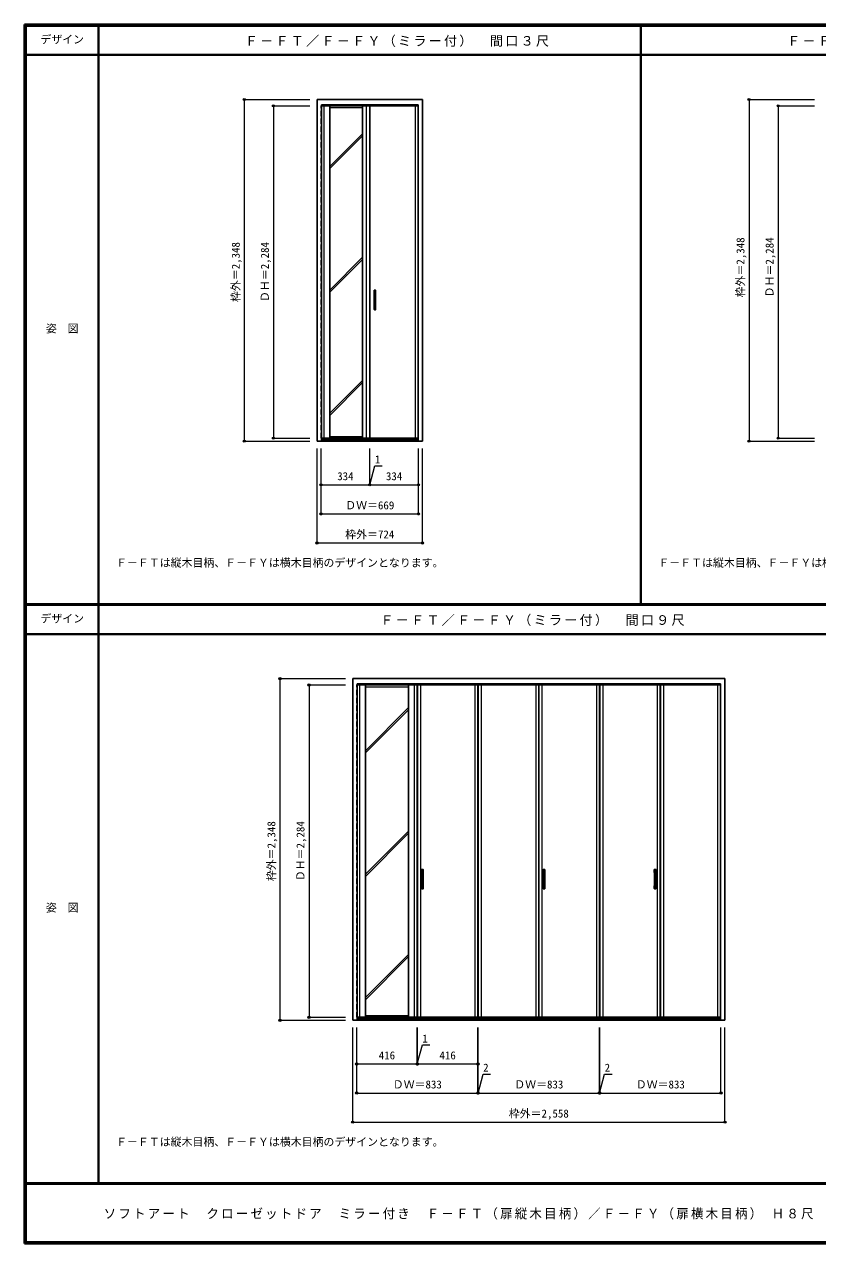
# Model space of a CAD drawing. Units: millimetres, scale not verified. Extents: x -6000 to 5700, y -4307 to 4175.
# Drawn here: x -6000 to -549, y -4205 to 4175 of the extents above; entities that cross this region are included whole.
import ezdxf
from ezdxf.enums import TextEntityAlignment as Align

# ---------------------------------------------------------------- set-up
doc = ezdxf.new("R2010")
doc.units = ezdxf.units.MM
doc.header["$LTSCALE"] = 30
doc.header["$PDMODE"] = 32
doc.header["$PDSIZE"] = 15
doc.linetypes.add('DASHED1', pattern=[1.8, 1.2, -0.6])
for name, color, linetype, lineweight in [('0-2_扉', 3, 'Continuous', 25), ('0-3_仕上げ', 7, 'Continuous', 18), ('0-4_枠', 3, 'Continuous', 25), ('0-7_取手GEK', 7, 'Continuous', 18), ('0-B_寸法', 7, 'Continuous', 9), ('0-C_ハッチ', 4, 'Continuous', 9), ('F-1_枠', 6, 'Continuous', 40)]:
    doc.layers.add(name, color=color, linetype=linetype, lineweight=lineweight)
doc.layers.add('0-A_文字', color=7, linetype='Continuous')
doc.layers.add('F-A_文字', color=7, linetype='Continuous')
doc.styles.add('ＭＳ ゴシック', font='')
doc.styles.get('ＭＳ ゴシック').set_extended_font_data('MS Gothic')

msp = doc.modelspace()

# ---------------------------------------------------------------- linework, layer by layer
at = {"layer": '0-2_扉', "color": 4, "linetype": 'DASHED1', "lineweight": 9}
for p, q in [((-3961.17, 1331), (-3961.17, 3615)), ((-3958.67, 3615), (-3961.17, 3615)), ((-3294.67, 3615), (-3292.17, 3615)), ((-3292.17, 1331), (-3292.17, 3615)), ((-3958.67, 1331), (-3961.17, 1331)), ((-3294.67, 1331), (-3292.17, 1331)), ((-3716.5, -2649.5), (-3716.5, -365.5)), ((-3714, -365.5), (-3716.5, -365.5)), ((-1216, -365.5), (-1213.5, -365.5)), ((-1213.5, -2649.5), (-1213.5, -365.5)), ((-3714, -2649.5), (-3716.5, -2649.5)), ((-1216, -2649.5), (-1213.5, -2649.5))]:
    msp.add_line(p, q, dxfattribs=at)
at = {"layer": '0-2_扉'}
for p, q in [((-3958.67, 3615), (-3627.17, 3615)), ((-3627.17, 1331), (-3627.17, 3615)), ((-3626.17, 3615), (-3294.67, 3615)), ((-3626.17, 1331), (-3626.17, 3615)), ((-3958.67, 1331), (-3627.17, 1331)), ((-3626.17, 1331), (-3294.67, 1331)), ((-3714, -365.5), (-3300.5, -365.5)), ((-3300.5, -365.5), (-3300.5, -2649.5)), ((-3299.5, -365.5), (-3299.5, -2649.5)), ((-2881.5, -365.5), (-2465.5, -365.5)), ((-2881.5, -365.5), (-2881.5, -2649.5)), ((-2465.5, -365.5), (-2465.5, -2649.5)), ((-2464.5, -365.5), (-2048.5, -365.5)), ((-2464.5, -365.5), (-2464.5, -2649.5)), ((-2048.5, -365.5), (-2048.5, -2649.5)), ((-2046.5, -365.5), (-1630.5, -365.5)), ((-2046.5, -365.5), (-2046.5, -2649.5)), ((-1630.5, -365.5), (-1630.5, -2649.5)), ((-1629.5, -365.5), (-1629.5, -2649.5)), ((-1629.5, -365.5), (-1216, -365.5)), ((-3714, -2649.5), (-3300.5, -2649.5)), ((-3299.5, -2649.5), (-2883.5, -2649.5)), ((-2881.5, -2649.5), (-2465.5, -2649.5)), ((-2464.5, -2649.5), (-2048.5, -2649.5)), ((-2046.5, -2649.5), (-1630.5, -2649.5)), ((-1629.5, -2649.5), (-1216, -2649.5))]:
    msp.add_line(p, q, dxfattribs=at)
msp.add_lwpolyline([(-3299.5, -365.5), (-2883.5, -365.5), (-2883.5, -2649.5)], dxfattribs=at)
at = {"layer": '0-3_仕上げ'}
for p, q in [((-3940.17, 1331), (-3940.17, 3615)), ((-3676.17, 1331), (-3676.17, 3615)), ((-3648.17, 1331), (-3648.17, 3615)), ((-3313.17, 1331), (-3313.17, 3615)), ((-3901.17, 3603), (-3676.17, 3603)), ((-3901.17, 1343), (-3676.17, 1343)), ((-3695.5, -2649.5), (-3695.5, -365.5)), ((-3656.5, -377.5), (-3360.5, -377.5)), ((-3321.5, -365.5), (-3321.5, -2649.5)), ((-3278.5, -365.5), (-3278.5, -2649.5)), ((-2904.5, -365.5), (-2904.5, -2649.5)), ((-2860.5, -365.5), (-2860.5, -2649.5)), ((-2486.5, -365.5), (-2486.5, -2649.5)), ((-2443.5, -365.5), (-2443.5, -2649.5)), ((-2069.5, -365.5), (-2069.5, -2649.5)), ((-2025.5, -365.5), (-2025.5, -2649.5)), ((-1651.5, -365.5), (-1651.5, -2649.5)), ((-1608.5, -365.5), (-1608.5, -2649.5)), ((-1234.5, -2649.5), (-1234.5, -365.5)), ((-3656.5, -2637.5), (-3360.5, -2637.5))]:
    msp.add_line(p, q, dxfattribs=at)
at = {"layer": '0-3_仕上げ', "color": 3, "lineweight": 25}
for p, q in [((-3901.17, 1331), (-3901.17, 3615)), ((-3676.17, 1331), (-3676.17, 3615)), ((-3656.5, -2649.5), (-3656.5, -365.5)), ((-3360.5, -2649.5), (-3360.5, -365.5))]:
    msp.add_line(p, q, dxfattribs=at)
at = {"layer": '0-4_枠'}
for p, q in [((-3988.67, 1310.5), (-3988.67, 3658.5)), ((-3988.67, 3658.5), (-3264.67, 3658.5)), ((-3958.67, 1310.5), (-3958.67, 3622.5)), ((-3958.67, 3622.5), (-3294.67, 3622.5)), ((-3294.67, 1310.5), (-3294.67, 3622.5)), ((-3264.67, 1310.5), (-3264.67, 3658.5)), ((-3988.67, 1310.5), (-3264.67, 1310.5)), ((-3958.67, 1322.5), (-3294.67, 1322.5)), ((-3744, -2670), (-3744, -322)), ((-3744, -322), (-1186, -322)), ((-1186, -2670), (-1186, -322)), ((-3714, -2670), (-3714, -358)), ((-3714, -358), (-1216, -358)), ((-1216, -2670), (-1216, -358)), ((-3744, -2670), (-1186, -2670)), ((-3714, -2658), (-1216, -2658))]:
    msp.add_line(p, q, dxfattribs=at)
at = {"layer": '0-7_取手GEK', "color": 3, "lineweight": 25}
for p, q in [((-3596.17, 2215), (-3596.17, 2347)), ((-3587.17, 2348), (-3595.17, 2348)), ((-3586.17, 2215), (-3586.17, 2347)), ((-3595.17, 2214), (-3587.17, 2214)), ((-3269.5, -1765.5), (-3269.5, -1633.5)), ((-3260.5, -1632.5), (-3268.5, -1632.5)), ((-3259.5, -1765.5), (-3259.5, -1633.5)), ((-2434.5, -1765.5), (-2434.5, -1633.5)), ((-2425.5, -1632.5), (-2433.5, -1632.5)), ((-2424.5, -1765.5), (-2424.5, -1633.5)), ((-1670.5, -1765.5), (-1670.5, -1633.5)), ((-1661.5, -1632.5), (-1669.5, -1632.5)), ((-1660.5, -1765.5), (-1660.5, -1633.5)), ((-3268.5, -1766.5), (-3260.5, -1766.5)), ((-2433.5, -1766.5), (-2425.5, -1766.5)), ((-1669.5, -1766.5), (-1661.5, -1766.5))]:
    msp.add_line(p, q, dxfattribs=at)
at = {"layer": '0-7_取手GEK'}
for p, q in [((-3597.17, 2327), (-3597.17, 2345)), ((-3585.17, 2327), (-3585.17, 2345)), ((-3597.17, 2217), (-3597.17, 2235)), ((-3585.17, 2217), (-3585.17, 2235)), ((-3270.5, -1653.5), (-3270.5, -1635.5)), ((-3258.5, -1653.5), (-3258.5, -1635.5)), ((-2435.5, -1653.5), (-2435.5, -1635.5)), ((-2423.5, -1653.5), (-2423.5, -1635.5)), ((-1671.5, -1653.5), (-1671.5, -1635.5)), ((-1659.5, -1653.5), (-1659.5, -1635.5)), ((-3270.5, -1763.5), (-3270.5, -1745.5)), ((-3258.5, -1763.5), (-3258.5, -1745.5)), ((-2435.5, -1763.5), (-2435.5, -1745.5)), ((-2423.5, -1763.5), (-2423.5, -1745.5)), ((-1671.5, -1763.5), (-1671.5, -1745.5)), ((-1659.5, -1763.5), (-1659.5, -1745.5))]:
    msp.add_line(p, q, dxfattribs=at)
at = {"layer": '0-7_取手GEK', "color": 3, "lineweight": 25}
for centre, start, end in [((-3595.17, 2347), 90, 180), ((-3587.17, 2347), 0, 90), ((-3595.17, 2215), 180, 270), ((-3587.17, 2215), 270, 0), ((-3268.5, -1633.5), 90, 180), ((-3260.5, -1633.5), 0, 90), ((-2433.5, -1633.5), 90, 180), ((-2425.5, -1633.5), 0, 90), ((-1669.5, -1633.5), 90, 180), ((-1661.5, -1633.5), 0, 90), ((-3268.5, -1765.5), 180, 270), ((-3260.5, -1765.5), 270, 0), ((-2433.5, -1765.5), 180, 270), ((-2425.5, -1765.5), 270, 0), ((-1669.5, -1765.5), 180, 270), ((-1661.5, -1765.5), 270, 0)]:
    msp.add_arc(centre, 1, start, end, dxfattribs=at)
at = {"layer": '0-7_取手GEK'}
for centre, start, end in [((-3596.17, 2345), 90, 180), ((-3596.17, 2327), 180, 270), ((-3586.17, 2345), 0, 90), ((-3586.17, 2327), 270, 0), ((-3596.17, 2235), 90, 180), ((-3596.17, 2217), 180, 270), ((-3586.17, 2235), 0, 90), ((-3586.17, 2217), 270, 0), ((-3269.5, -1635.5), 90, 180), ((-3269.5, -1653.5), 180, 270), ((-3259.5, -1635.5), 0, 90), ((-3259.5, -1653.5), 270, 0), ((-2434.5, -1635.5), 90, 180), ((-2434.5, -1653.5), 180, 270), ((-2424.5, -1635.5), 0, 90), ((-2424.5, -1653.5), 270, 0), ((-1670.5, -1635.5), 90, 180), ((-1670.5, -1653.5), 180, 270), ((-1660.5, -1635.5), 0, 90), ((-1660.5, -1653.5), 270, 0), ((-3269.5, -1745.5), 90, 180), ((-3259.5, -1745.5), 0, 90), ((-2434.5, -1745.5), 90, 180), ((-2424.5, -1745.5), 0, 90), ((-1670.5, -1745.5), 90, 180), ((-1660.5, -1745.5), 0, 90), ((-3269.5, -1763.5), 180, 270), ((-3259.5, -1763.5), 270, 0), ((-2434.5, -1763.5), 180, 270), ((-2424.5, -1763.5), 270, 0), ((-1670.5, -1763.5), 180, 270), ((-1660.5, -1763.5), 270, 0)]:
    msp.add_arc(centre, 1, start, end, dxfattribs=at)
at = {"layer": '0-B_寸法', "color": 4}
for p, q in [((-4488.67, 3658.5), (-4488.67, 1310.5)), ((-4488.67, 3658.5), (-4038.67, 3658.5)), ((-4288.67, 3615), (-4288.67, 1331)), ((-4288.67, 3615), (-4038.67, 3615)), ((-1020.5, 3658.5), (-1020.5, 1310.5)), ((-1020.5, 3658.5), (-570.5, 3658.5)), ((-820.5, 3615), (-820.5, 1331)), ((-820.5, 3615), (-570.5, 3615)), ((-4488.67, 1310.5), (-4038.67, 1310.5)), ((-4288.67, 1331), (-4038.67, 1331)), ((-3988.67, 610.5), (-3988.67, 1260.5)), ((-3961.17, 810.5), (-3961.17, 1260.5)), ((-3292.17, 810.5), (-3292.17, 1260.5)), ((-3264.67, 610.5), (-3264.67, 1260.5)), ((-1020.5, 1310.5), (-570.5, 1310.5)), ((-820.5, 1331), (-570.5, 1331)), ((-3626.17, 1010.5), (-3292.17, 1010.5)), ((-3961.17, 810.5), (-3292.17, 810.5)), ((-3988.67, 610.5), (-3264.67, 610.5)), ((-4244, -322), (-4244, -2670)), ((-4244, -322), (-3794, -322)), ((-4044, -365.5), (-4044, -2649.5)), ((-4044, -365.5), (-3794, -365.5)), ((-4244, -2670), (-3794, -2670)), ((-4044, -2649.5), (-3794, -2649.5)), ((-3744, -3370), (-3744, -2720)), ((-3716.5, -3170), (-3716.5, -2720)), ((-2883.5, -3170), (-2883.5, -2720)), ((-1186, -3370), (-1186, -2720)), ((-3299.5, -2970), (-2883.5, -2970)), ((-3716.5, -3170), (-2883.5, -3170)), ((-3744, -3370), (-1186, -3370))]:
    msp.add_line(p, q, dxfattribs=at)
for points in [[(-3961.17, 1010.5), (-3627.17, 1010.5), (-3627.17, 1260.5)], [(-3627.17, 1010.5), (-3626.17, 1010.5), (-3626.17, 1260.5)], [(-3626.67, 1010.5), (-3591.72, 1140.93), (-3540.93, 1140.93)], [(-3716.5, -2970), (-3300.5, -2970), (-3300.5, -2720)], [(-3300.5, -2970), (-3299.5, -2970), (-3299.5, -2720)], [(-2883.5, -3170), (-2881.5, -3170), (-2881.5, -2720)], [(-2881.5, -3170), (-2048.5, -3170), (-2048.5, -2720)], [(-2048.5, -3170), (-2046.5, -3170), (-2046.5, -2720)], [(-2046.5, -3170), (-1213.5, -3170), (-1213.5, -2720)], [(-3300, -2970), (-3265.05, -2839.57), (-3214.27, -2839.57)], [(-2882.5, -3170), (-2847.55, -3039.57), (-2796.77, -3039.57)], [(-2047.5, -3170), (-2012.55, -3039.57), (-1961.77, -3039.57)]]:
    msp.add_lwpolyline(points, dxfattribs=at)
at = {"layer": '0-B_寸法'}
for p in [(-4488.67, 3658.5), (-4288.67, 3615), (-1020.5, 3658.5), (-820.5, 3615), (-4488.67, 1310.5), (-4288.67, 1331), (-1020.5, 1310.5), (-820.5, 1331), (-3961.17, 1010.5), (-3627.17, 1010.5), (-3626.17, 1010.5), (-3292.17, 1010.5), (-3961.17, 810.5), (-3292.17, 810.5), (-3988.67, 610.5), (-3264.67, 610.5), (-4244, -322), (-4044, -365.5), (-4244, -2670), (-4044, -2649.5), (-3716.5, -2970), (-3300.5, -2970), (-3299.5, -2970), (-2883.5, -2970), (-3716.5, -3170), (-2883.5, -3170), (-2881.5, -3170), (-2048.5, -3170), (-2046.5, -3170), (-1213.5, -3170), (-3744, -3370), (-1186, -3370)]:
    msp.add_point(p, dxfattribs=at)
at = {"layer": '0-C_ハッチ'}
for p, q in [((-3901.17, 3198.8), (-3676.17, 3423.8)), ((-3901.17, 3184.65), (-3676.17, 3409.65)), ((-3901.17, 2349.27), (-3676.17, 2574.27)), ((-3901.17, 2335.13), (-3676.17, 2560.13)), ((-3901.17, 1501.74), (-3676.17, 1726.74)), ((-3901.17, 1487.6), (-3676.17, 1712.6)), ((-3656.5, -817.2), (-3360.5, -521.2)), ((-3656.5, -831.35), (-3360.5, -535.35)), ((-3656.5, -1666.73), (-3360.5, -1370.73)), ((-3656.5, -1680.88), (-3360.5, -1384.88)), ((-3656.5, -2514.26), (-3360.5, -2218.26)), ((-3656.5, -2528.4), (-3360.5, -2232.4))]:
    msp.add_line(p, q, dxfattribs=at)
at = {"layer": 'F-1_枠'}
for p, q in [((-6000, 4175), (5700, 4175)), ((-6000, 4175), (-6000, -4205)), ((-6000, 4170), (5700, 4170)), ((-6000, 4165), (5700, 4165)), ((-5995, 4175), (-5995, -4205)), ((-5990, 4175), (-5990, -4205)), ((-5490, 4175), (-5490, -3790)), ((-1763.33, 190.5), (-1763.33, 4175)), ((-6000, 3965), (5700, 3965)), ((-6000, 190.5), (5700, 190.5)), ((-6000, 187.5), (5700, 187.5)), ((-6000, 184.5), (5700, 184.5)), ((-6000, -15.5), (5700, -15.5)), ((5700, -3790), (-6000, -3790)), ((5700, -3795), (-6000, -3795)), ((5700, -4195), (-6000, -4195)), ((5700, -4200), (-6000, -4200)), ((5700, -4205), (-6000, -4205))]:
    msp.add_line(p, q, dxfattribs=at)

# ---------------------------------------------------------------- texts
at = {"layer": '0-A_文字', "style": 'ＭＳ ゴシック'}
for p in [(-5370, 430.5), (-1643.33, 430.5), (-5370, -3550)]:
    msp.add_text('Ｆ－ＦＴは縦木目柄、Ｆ－ＦＹは横木目柄のデザインとなります。', height=54.99, dxfattribs=at).set_placement(p, align=Align.BOTTOM_LEFT)
at = {"layer": '0-A_文字', "char_height": 65.98, "attachment_point": 7, "style": 'ＭＳ ゴシック'}
for s, insert in [('\\T1.17;Ｆ－ＦＴ／Ｆ－ＦＹ（ミラー付）\u3000間口３尺', (-4485.42, 4020)), ('\\T1.17;Ｆ－ＦＴ／Ｆ－ＦＹ（ミラー付）\u3000間口４尺', (-758.75, 4020)), ('\\T1.17;Ｆ－ＦＴ／Ｆ－ＦＹ（ミラー付）\u3000間口９尺', (-3553.75, 39.5))]:
    msp.add_mtext(s, dxfattribs=dict(at, insert=insert))
at = {"layer": '0-B_寸法', "style": 'ＭＳ ゴシック'}
for s, p in [('枠外＝2,348', (-1035.5, 2298.75)), ('ＤＨ＝2,284', (-835.5, 2298.75)), ('枠外＝2,348', (-4503.67, 2266.75)), ('ＤＨ＝2,284', (-4303.67, 2266.75)), ('枠外＝2,348', (-4259, -1713.75)), ('ＤＨ＝2,284', (-4059, -1713.75))]:
    msp.add_text(s, height=54.99, rotation=90, dxfattribs=at).set_placement(p, align=Align.BOTTOM_LEFT)
for s, p in [('1', (-3591.72, 1140.93)), ('334', (-3850.42, 1025.5)), ('334', (-3515.42, 1025.5)), ('ＤＷ＝669', (-3795.42, 825.5)), ('枠外＝724', (-3795.42, 625.5)), ('1', (-3265.05, -2839.57)), ('416', (-3564.75, -2955)), ('416', (-3147.75, -2955)), ('2', (-2847.55, -3039.57)), ('2', (-2012.55, -3039.57)), ('ＤＷ＝833', (-3468.75, -3155)), ('ＤＷ＝833', (-2633.75, -3155)), ('ＤＷ＝833', (-1798.75, -3155)), ('枠外＝2,558', (-2671.25, -3355))]:
    msp.add_text(s, height=54.99, dxfattribs=at).set_placement(p, align=Align.BOTTOM_LEFT)
at = {"layer": 'F-A_文字', "style": 'ＭＳ ゴシック'}
for s, p in [('デザイン', (-5890, 4027.5)), ('姿\u3000図', (-5852.5, 2040.25)), ('デザイン', (-5890, 47)), ('姿\u3000図', (-5852.5, -1940.25))]:
    msp.add_text(s, height=54.99, dxfattribs=at).set_placement(p, align=Align.BOTTOM_LEFT)
at = {"layer": 'F-A_文字', "insert": (-5455, -4040), "char_height": 65.98, "attachment_point": 7, "style": 'ＭＳ ゴシック'}
msp.add_mtext('\\T1.18;\\W0.95;ソフトアート\u3000クローゼットドア\u3000ミラー付き\u3000Ｆ－ＦＴ（扉縦木目柄）／Ｆ－ＦＹ（扉横木目柄）\\~Ｈ８尺', dxfattribs=at)

doc.saveas('drawing.dxf')
